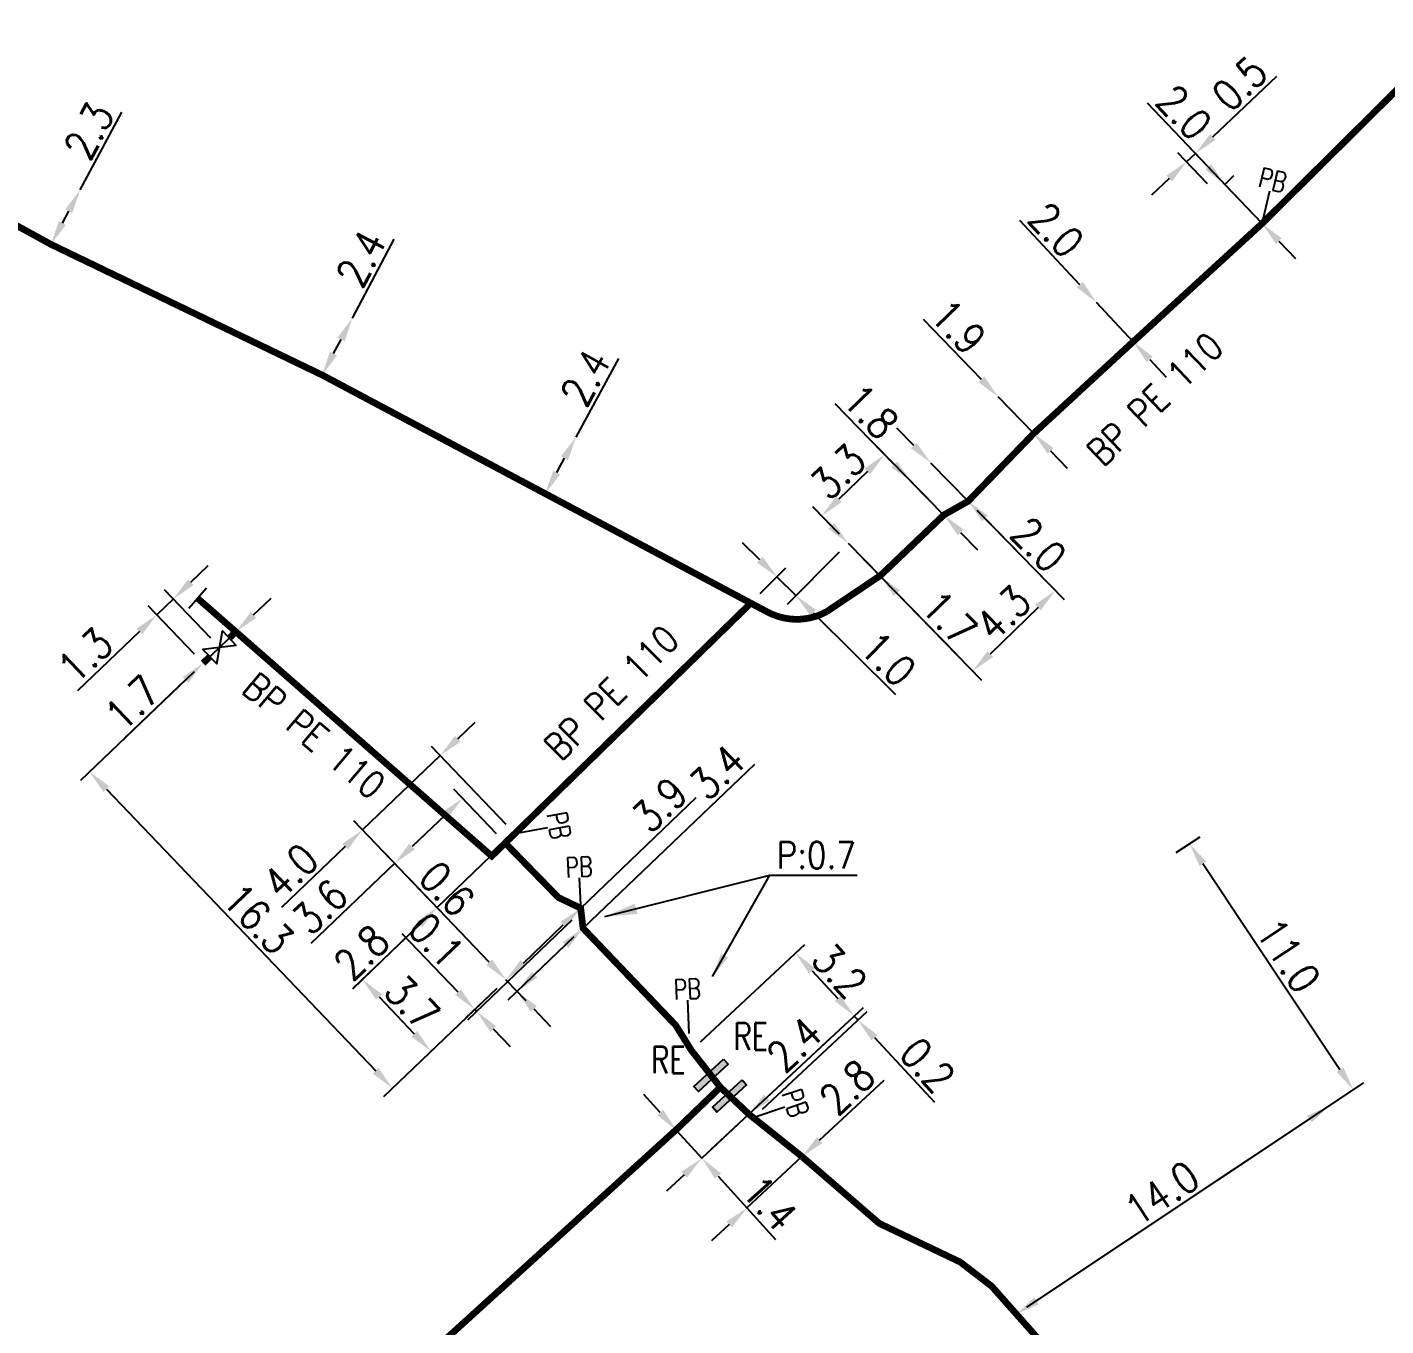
# Model space of a CAD drawing. Header units: millimetres. Extents: x 185000 to 186000, y 127990 to 129010.
# Drawn here: x 185601.1 to 185651.7, y 128542.7 to 128591 of the extents above; entities that cross this region are included whole.
import ezdxf
from ezdxf.enums import TextEntityAlignment as Align

# ---------------------------------------------------------------- set-up
doc = ezdxf.new("R2010")
doc.units = ezdxf.units.MM
doc.header["$PDMODE"] = 34
doc.linetypes.add('L_25_PE', pattern=[2000, 1000, 1000])
doc.layers.get('0').update_dxf_attribs({"linetype": 'CONTINUOUS'})
doc.layers.get('DEFPOINTS').update_dxf_attribs({"linetype": 'CONTINUOUS'})
for name, color, linetype in [('L_150', 1, 'CONTINUOUS'), ('L_300', 7, 'CONTINUOUS'), ('L_340', 7, 'CONTINUOUS'), ('L_900', 7, 'CONTINUOUS')]:
    doc.layers.add(name, color=color, linetype=linetype)
doc.styles.add('G_ROMANS', font='ROMANS.SHX', dxfattribs={"width": 0.75})
doc.styles.get("Standard").update_dxf_attribs({"font": 'romans.shx', "width": 0.85})
doc.dimstyles.get("Standard").update_dxf_attribs({"dimtxt": 1.5, "dimasz": 1.2, "dimexe": 0.625, "dimexo": 0.625, "dimgap": 0.25, "dimtad": 1, "dimdec": 1, "dimzin": 0, "dimdsep": 46, "dimtxsty": 'Standard', "dimcen": -0.5, "dimadec": 0, "dimazin": 0, "dimtfac": 1, "dimtdec": 1, "dimtmove": 0, "dimatfit": 3, "dimfxl": 0, "dimtolj": 1, "dimtzin": 0, "dimarcsym": 0})

# ---------------------------------------------------------------- blocks, each defined once
blk = doc.blocks.new('*D851')
at = {"layer": 'DEFPOINTS', "color": 0, "linetype": 'Continuous', "transparency": 16777216}
for p in [(185631.672, 128571.828), (185631.672, 128571.828), (185632.859, 128570.611)]:
    blk.add_point(p, dxfattribs=at)
at = {"layer": 'L_150', "color": 0, "linetype": 'Continuous', "lineweight": -2, "transparency": 16777216}
for p, q in [((185631.043, 128572.472), (185630.414, 128573.116)), ((185631.672, 128571.828), (185632.859, 128570.611)), ((185633.488, 128569.967), (185635.682, 128567.719))]:
    blk.add_line(p, q, dxfattribs=at)
at = {"layer": 'L_150', "color": 0, "linetype": 'Continuous', "transparency": 16777216}
for points in [[(185631.15, 128572.577), (185630.936, 128572.367), (185631.672, 128571.828)], [(185633.595, 128570.072), (185633.38, 128569.862), (185632.859, 128570.611)]]:
    blk.add_solid(points, dxfattribs=at)
at = {"layer": 'L_150', "color": 0, "linetype": 'Continuous', "transparency": 16777216, "insert": (185635.436, 128569.045), "char_height": 1.125, "attachment_point": 5, "rotation": 314.3056}
blk.add_mtext('\\A1;1.7', dxfattribs=at)
blk = doc.blocks.new('*D852')
at = {"layer": 'DEFPOINTS', "color": 0, "linetype": 'Continuous', "transparency": 16777216}
for p in [(185631.672, 128571.828), (185628.069, 128569.619), (185629.732, 128569.874)]:
    blk.add_point(p, dxfattribs=at)
at = {"layer": 'L_150', "color": 0, "linetype": 'Continuous', "lineweight": -2, "transparency": 16777216}
for p, q in [((185628.384, 128571.213), (185627.745, 128571.847)), ((185631.341, 128571.495), (185629.402, 128569.542)), ((185628.399, 128569.951), (185629.353, 128570.912)), ((185629.022, 128570.579), (185629.732, 128569.874)), ((185630.371, 128569.24), (185633.429, 128566.203))]:
    blk.add_line(p, q, dxfattribs=at)
at = {"layer": 'L_150', "color": 0, "linetype": 'Continuous', "transparency": 16777216}
for points in [[(185628.489, 128571.319), (185628.278, 128571.107), (185629.022, 128570.579)], [(185630.476, 128569.347), (185630.265, 128569.134), (185629.732, 128569.874)]]:
    blk.add_solid(points, dxfattribs=at)
at = {"layer": 'L_150', "color": 0, "linetype": 'Continuous', "transparency": 16777216, "insert": (185633.162, 128567.525), "char_height": 1.125, "attachment_point": 5, "rotation": 315.2038}
blk.add_mtext('\\A1;1.0', dxfattribs=at)
blk = doc.blocks.new('*D853')
at = {"layer": 'DEFPOINTS', "color": 0, "linetype": 'Continuous', "transparency": 16777216}
for p in [(185621.547, 128575.78), (185621.547, 128575.78), (185620.397, 128573.673)]:
    blk.add_point(p, dxfattribs=at)
at = {"layer": 'L_150', "color": 0, "linetype": 'Continuous', "lineweight": -2, "transparency": 16777216}
for p, q in [((185621.547, 128575.78), (185623.138, 128578.698)), ((185620.828, 128574.463), (185621.116, 128574.99))]:
    blk.add_line(p, q, dxfattribs=at)
at = {"layer": 'L_150', "color": 0, "linetype": 'Continuous', "transparency": 16777216}
for points in [[(185620.984, 128575.062), (185621.247, 128574.918), (185621.547, 128575.78)], [(185620.697, 128574.535), (185620.96, 128574.391), (185620.397, 128573.673)]]:
    blk.add_solid(points, dxfattribs=at)
at = {"layer": 'L_150', "color": 0, "linetype": 'Continuous', "transparency": 16777216, "insert": (185621.9, 128577.993), "char_height": 1.125, "attachment_point": 5, "rotation": 61.3888}
blk.add_mtext('\\A1;2.4', dxfattribs=at)
blk = doc.blocks.new('*D854')
at = {"layer": 'DEFPOINTS', "color": 0, "linetype": 'Continuous', "transparency": 16777216}
for p in [(185613.223, 128580.206), (185613.223, 128580.206), (185612.1, 128578.085)]:
    blk.add_point(p, dxfattribs=at)
at = {"layer": 'L_150', "color": 0, "linetype": 'Continuous', "lineweight": -2, "transparency": 16777216}
for p, q in [((185613.223, 128580.206), (185614.778, 128583.144)), ((185612.521, 128578.881), (185612.802, 128579.411))]:
    blk.add_line(p, q, dxfattribs=at)
at = {"layer": 'L_150', "color": 0, "linetype": 'Continuous', "transparency": 16777216}
for points in [[(185612.669, 128579.481), (185612.934, 128579.341), (185613.223, 128580.206)], [(185612.388, 128578.951), (185612.653, 128578.811), (185612.1, 128578.085)]]:
    blk.add_solid(points, dxfattribs=at)
at = {"layer": 'L_150', "color": 0, "linetype": 'Continuous', "transparency": 16777216, "insert": (185613.548, 128582.424), "char_height": 1.125, "attachment_point": 5, "rotation": 62.1}
blk.add_mtext('\\A1;2.4', dxfattribs=at)
blk = doc.blocks.new('*D855')
at = {"layer": 'DEFPOINTS', "color": 0, "linetype": 'Continuous', "transparency": 16777216}
for p in [(185603.095, 128584.974), (185603.095, 128584.974), (185602.005, 128582.948)]:
    blk.add_point(p, dxfattribs=at)
at = {"layer": 'L_150', "color": 0, "linetype": 'Continuous', "lineweight": -2, "transparency": 16777216}
for p, q in [((185603.095, 128584.974), (185604.647, 128587.861)), ((185602.432, 128583.74), (185602.668, 128584.181))]:
    blk.add_line(p, q, dxfattribs=at)
at = {"layer": 'L_150', "color": 0, "linetype": 'Continuous', "transparency": 16777216}
for points in [[(185602.536, 128584.252), (185602.8, 128584.11), (185603.095, 128584.974)], [(185602.299, 128583.812), (185602.564, 128583.669), (185602.005, 128582.948)]]:
    blk.add_solid(points, dxfattribs=at)
at = {"layer": 'L_150', "color": 0, "linetype": 'Continuous', "transparency": 16777216, "insert": (185603.423, 128587.169), "char_height": 1.125, "attachment_point": 5, "rotation": 61.7386}
blk.add_mtext('\\A1;2.3', dxfattribs=at)
blk = doc.blocks.new('*D885')
at = {"layer": 'DEFPOINTS', "color": 0, "linetype": 'Continuous', "transparency": 16777216}
for p in [(185644.374, 128560.647), (185643.49, 128560.058), (185637.933, 128543.143)]:
    blk.add_point(p, dxfattribs=at)
at = {"layer": 'L_150', "color": 0, "linetype": 'Continuous', "lineweight": -2, "transparency": 16777216}
for p, q in [((185643.88, 128560.318), (185644.764, 128560.907)), ((185649.972, 128552.24), (185644.873, 128559.898)), ((185638.323, 128543.403), (185650.861, 128551.751))]:
    blk.add_line(p, q, dxfattribs=at)
at = {"layer": 'L_150', "color": 0, "linetype": 'Continuous', "transparency": 16777216}
for points in [[(185644.998, 128559.981), (185644.748, 128559.815), (185644.374, 128560.647)], [(185650.097, 128552.323), (185649.847, 128552.157), (185650.471, 128551.491)]]:
    blk.add_solid(points, dxfattribs=at)
at = {"layer": 'L_150', "color": 0, "linetype": 'Continuous', "transparency": 16777216, "insert": (185648.047, 128556.485), "char_height": 1.125, "attachment_point": 5, "rotation": 303.6561}
blk.add_mtext('\\A1;11.0', dxfattribs=at)
blk = doc.blocks.new('*D886')
at = {"layer": 'DEFPOINTS', "color": 0, "linetype": 'Continuous', "transparency": 16777216}
for p in [(185637.254, 128577.276), (185637.254, 128577.276), (185638.575, 128575.911)]:
    blk.add_point(p, dxfattribs=at)
at = {"layer": 'L_150', "color": 0, "linetype": 'Continuous', "lineweight": -2, "transparency": 16777216}
for p, q in [((185636.628, 128577.923), (185634.475, 128580.148)), ((185638.575, 128575.911), (185637.254, 128577.276)), ((185639.201, 128575.264), (185639.827, 128574.618))]:
    blk.add_line(p, q, dxfattribs=at)
at = {"layer": 'L_150', "color": 0, "linetype": 'Continuous', "transparency": 16777216}
for points in [[(185636.736, 128578.028), (185636.52, 128577.819), (185637.254, 128577.276)], [(185639.309, 128575.369), (185639.093, 128575.16), (185638.575, 128575.911)]]:
    blk.add_solid(points, dxfattribs=at)
at = {"layer": 'L_150', "color": 0, "linetype": 'Continuous', "transparency": 16777216, "insert": (185635.777, 128579.881), "char_height": 1.125, "attachment_point": 5, "rotation": 314.0614}
blk.add_mtext('\\A1;1.9', dxfattribs=at)
blk = doc.blocks.new('*D887')
at = {"layer": 'DEFPOINTS', "color": 0, "linetype": 'Continuous', "transparency": 16777216}
for p in [(185630.683, 128572.84), (185635.271, 128572.832), (185631.672, 128571.828)]:
    blk.add_point(p, dxfattribs=at)
at = {"layer": 'L_150', "color": 0, "linetype": 'Continuous', "lineweight": -2, "transparency": 16777216}
for p, q in [((185634.944, 128573.168), (185632.702, 128575.465)), ((185632.385, 128574.501), (185631.327, 128573.469)), ((185631.344, 128572.163), (185630.356, 128573.176))]:
    blk.add_line(p, q, dxfattribs=at)
at = {"layer": 'L_150', "color": 0, "linetype": 'Continuous', "transparency": 16777216}
for points in [[(185632.28, 128574.608), (185632.49, 128574.394), (185633.029, 128575.13)], [(185631.223, 128573.576), (185631.432, 128573.361), (185630.683, 128572.84)]]:
    blk.add_solid(points, dxfattribs=at)
at = {"layer": 'L_150', "color": 0, "linetype": 'Continuous', "transparency": 16777216, "insert": (185631.301, 128574.491), "char_height": 1.125, "attachment_point": 5, "rotation": 44.3056}
blk.add_mtext('\\A1;3.3', dxfattribs=at)
blk = doc.blocks.new('*D888')
at = {"layer": 'DEFPOINTS', "color": 0, "linetype": 'Continuous', "transparency": 16777216}
for p in [(185636.137, 128573.391), (185631.672, 128571.828), (185636.312, 128567.074)]:
    blk.add_point(p, dxfattribs=at)
at = {"layer": 'L_150', "color": 0, "linetype": 'Continuous', "lineweight": -2, "transparency": 16777216}
for p, q in [((185636.464, 128573.056), (185639.707, 128569.733)), ((185631.999, 128571.492), (185636.639, 128566.738)), ((185638.736, 128569.44), (185636.956, 128567.702))]:
    blk.add_line(p, q, dxfattribs=at)
at = {"layer": 'L_150', "color": 0, "linetype": 'Continuous', "transparency": 16777216}
for points in [[(185638.631, 128569.547), (185638.841, 128569.332), (185639.38, 128570.068)], [(185636.851, 128567.81), (185637.061, 128567.595), (185636.312, 128567.074)]]:
    blk.add_solid(points, dxfattribs=at)
at = {"layer": 'L_150', "color": 0, "linetype": 'Continuous', "transparency": 16777216, "insert": (185637.445, 128569.227), "char_height": 1.125, "attachment_point": 5, "rotation": 44.3056}
blk.add_mtext('\\A1;4.3', dxfattribs=at)
blk = doc.blocks.new('*D889')
at = {"layer": 'DEFPOINTS', "color": 0, "linetype": 'Continuous', "transparency": 16777216}
for p in [(185621.807, 128557.503), (185618.936, 128555.587), (185618.936, 128555.587)]:
    blk.add_point(p, dxfattribs=at)
at = {"layer": 'L_150', "color": 0, "linetype": 'Continuous', "lineweight": -2, "transparency": 16777216}
for p, q in [((185618.314, 128556.237), (185615.373, 128559.311)), ((185621.469, 128557.179), (185619.012, 128554.829)), ((185619.35, 128555.153), (185618.936, 128555.587)), ((185619.973, 128554.503), (185620.595, 128553.852))]:
    blk.add_line(p, q, dxfattribs=at)
at = {"layer": 'L_150', "color": 0, "linetype": 'Continuous', "transparency": 16777216}
for points in [[(185618.422, 128556.341), (185618.205, 128556.133), (185618.936, 128555.587)], [(185620.081, 128554.606), (185619.864, 128554.399), (185619.35, 128555.153)]]:
    blk.add_solid(points, dxfattribs=at)
at = {"layer": 'L_150', "color": 0, "linetype": 'Continuous', "transparency": 16777216, "insert": (185616.737, 128558.97), "char_height": 1.125, "attachment_point": 5, "rotation": 313.7285}
blk.add_mtext('\\A1;0.6', dxfattribs=at)
blk = doc.blocks.new('*D890')
at = {"layer": 'DEFPOINTS', "color": 0, "linetype": 'Continuous', "transparency": 16777216}
for p in [(185621.807, 128557.503), (185618.936, 128555.587), (185619.35, 128555.153)]:
    blk.add_point(p, dxfattribs=at)
at = {"layer": 'L_150', "color": 0, "linetype": 'Continuous', "lineweight": -2, "transparency": 16777216}
for p, q in [((185621.807, 128557.503), (185628.195, 128563.613)), ((185620.001, 128555.775), (185621.157, 128556.881)), ((185619.26, 128555.248), (185619.674, 128554.814))]:
    blk.add_line(p, q, dxfattribs=at)
at = {"layer": 'L_150', "color": 0, "linetype": 'Continuous', "transparency": 16777216}
for points in [[(185621.053, 128556.99), (185621.261, 128556.773), (185621.807, 128557.503)], [(185619.897, 128555.884), (185620.104, 128555.667), (185619.35, 128555.153)]]:
    blk.add_solid(points, dxfattribs=at)
at = {"layer": 'L_150', "color": 0, "linetype": 'Continuous', "transparency": 16777216, "insert": (185626.8, 128563.317), "char_height": 1.125, "attachment_point": 5, "rotation": 43.7285}
blk.add_mtext('\\A1;3.4', dxfattribs=at)
blk = doc.blocks.new('*D891')
at = {"layer": 'DEFPOINTS', "color": 0, "linetype": 'Continuous', "transparency": 16777216}
for p in [(185607.668, 128567.365), (185618.936, 128555.587), (185614.713, 128551.548)]:
    blk.add_point(p, dxfattribs=at)
at = {"layer": 'L_300', "color": 0, "linetype": 'Continuous', "lineweight": -2, "transparency": 16777216}
for p, q in [((185607.33, 128567.041), (185603.107, 128563.002)), ((185604.068, 128562.676), (185614.091, 128552.198)), ((185618.597, 128555.263), (185614.375, 128551.224))]:
    blk.add_line(p, q, dxfattribs=at)
at = {"layer": 'L_300', "color": 0, "linetype": 'Continuous', "transparency": 16777216}
for points in [[(185604.177, 128562.78), (185603.96, 128562.572), (185603.446, 128563.326)], [(185614.2, 128552.302), (185613.983, 128552.094), (185614.713, 128551.548)]]:
    blk.add_solid(points, dxfattribs=at)
at = {"layer": 'L_300', "color": 0, "linetype": 'Continuous', "transparency": 16777216, "insert": (185609.717, 128557.856), "char_height": 1.125, "attachment_point": 5, "rotation": 313.7285}
blk.add_mtext('\\A1;16.3', dxfattribs=at)
blk = doc.blocks.new('*D892')
at = {"layer": 'DEFPOINTS', "color": 0, "linetype": 'Continuous', "transparency": 16777216}
for p in [(185608.897, 128568.541), (185607.668, 128567.365), (185607.668, 128567.365)]:
    blk.add_point(p, dxfattribs=at)
at = {"layer": 'L_150', "color": 0, "linetype": 'Continuous', "lineweight": -2, "transparency": 16777216}
for p, q in [((185609.547, 128569.163), (185610.198, 128569.785)), ((185608.897, 128568.541), (185607.668, 128567.365)), ((185607.018, 128566.743), (185604.748, 128564.571))]:
    blk.add_line(p, q, dxfattribs=at)
at = {"layer": 'L_150', "color": 0, "linetype": 'Continuous', "transparency": 16777216}
for points in [[(185609.444, 128569.271), (185609.651, 128569.054), (185608.897, 128568.541)], [(185606.914, 128566.852), (185607.122, 128566.635), (185607.668, 128567.365)]]:
    blk.add_solid(points, dxfattribs=at)
at = {"layer": 'L_150', "color": 0, "linetype": 'Continuous', "transparency": 16777216, "insert": (185605.039, 128565.888), "char_height": 1.125, "attachment_point": 5, "rotation": 43.7285}
blk.add_mtext('\\A1;1.7', dxfattribs=at)
blk = doc.blocks.new('L_340_13')
at = {"color": 0, "linetype": 'Continuous', "flags": 128}
blk.add_lwpolyline([(0, 0), (0, 1.25)], dxfattribs=at)
at = {"color": 0, "linetype": 'Continuous', "style": 'G_ROMANS', "width": 0.75}
blk.add_text('PB', height=0.75, dxfattribs=at).set_placement((0, 1.663), align=Align.MIDDLE)
at = {"color": 0, "linetype": 'Continuous', "width": 0.75, "flags": 3}
for tag, p in [('DEF_LEG', (0, -10)), ('DEF_COUP', (0, -12.5)), ('DEF_TYPE', (0, -15))]:
    blk.add_attdef(tag, text='', height=1.2, dxfattribs=at).set_placement(p, align=Align.MIDDLE)
blk = doc.blocks.new('*D25')
at = {"layer": 'DEFPOINTS', "color": 0, "linetype": 'Continuous', "transparency": 16777216}
for p in [(185634.74, 128574.822), (185634.74, 128574.822), (185636.137, 128573.391)]:
    blk.add_point(p, dxfattribs=at)
at = {"layer": 'L_150', "color": 0, "linetype": 'Continuous', "lineweight": -2, "transparency": 16777216}
for p, q in [((185634.111, 128575.466), (185633.482, 128576.11)), ((185635.075, 128575.15), (185635.075, 128575.15)), ((185634.74, 128574.822), (185636.137, 128573.391)), ((185636.472, 128573.718), (185636.472, 128573.719)), ((185636.765, 128572.747), (185639.055, 128570.401))]:
    blk.add_line(p, q, dxfattribs=at)
at = {"layer": 'L_150', "color": 0, "linetype": 'Continuous', "transparency": 16777216}
for points in [[(185634.218, 128575.571), (185634.004, 128575.362), (185634.74, 128574.822)], [(185636.873, 128572.852), (185636.658, 128572.642), (185636.137, 128573.391)]]:
    blk.add_solid(points, dxfattribs=at)
at = {"layer": 'L_150', "color": 0, "linetype": 'Continuous', "transparency": 16777216, "insert": (185638.761, 128571.776), "char_height": 1.125, "attachment_point": 5, "rotation": 314.3056}
blk.add_mtext('\\A1;2.0', dxfattribs=at)
blk = doc.blocks.new('*D26')
at = {"layer": 'DEFPOINTS', "color": 0, "linetype": 'Continuous', "transparency": 16777216}
for p in [(185640.911, 128580.786), (185640.911, 128580.786), (185642.278, 128579.326)]:
    blk.add_point(p, dxfattribs=at)
at = {"layer": 'L_150', "color": 0, "linetype": 'Continuous', "lineweight": -2, "transparency": 16777216}
for p, q in [((185640.296, 128581.443), (185638.055, 128583.836)), ((185642.278, 128579.326), (185640.911, 128580.786)), ((185642.893, 128578.669), (185643.508, 128578.012))]:
    blk.add_line(p, q, dxfattribs=at)
at = {"layer": 'L_150', "color": 0, "linetype": 'Continuous', "transparency": 16777216}
for points in [[(185640.406, 128581.545), (185640.187, 128581.34), (185640.911, 128580.786)], [(185643.002, 128578.771), (185642.783, 128578.566), (185642.278, 128579.326)]]:
    blk.add_solid(points, dxfattribs=at)
at = {"layer": 'L_150', "color": 0, "linetype": 'Continuous', "transparency": 16777216, "insert": (185639.416, 128583.481), "char_height": 1.125, "attachment_point": 5, "rotation": 313.1105}
blk.add_mtext('\\A1;2.0', dxfattribs=at)
blk = doc.blocks.new('*D27')
at = {"layer": 'DEFPOINTS', "color": 0, "linetype": 'Continuous', "transparency": 16777216}
for p in [(185645.69, 128585.176), (185645.371, 128584.859), (185647.074, 128583.722)]:
    blk.add_point(p, dxfattribs=at)
at = {"layer": 'L_340', "color": 0, "linetype": 'Continuous', "lineweight": -2, "transparency": 16777216}
for p, q in [((185645.07, 128585.827), (185642.809, 128588.202)), ((185647.074, 128583.722), (185645.69, 128585.176)), ((185645.704, 128585.189), (185646.023, 128585.506)), ((185647.695, 128583.071), (185648.315, 128582.419))]:
    blk.add_line(p, q, dxfattribs=at)
at = {"layer": 'L_340', "color": 0, "linetype": 'Continuous', "transparency": 16777216}
for points in [[(185645.178, 128585.931), (185644.961, 128585.724), (185645.69, 128585.176)], [(185647.803, 128583.174), (185647.586, 128582.967), (185647.074, 128583.722)]]:
    blk.add_solid(points, dxfattribs=at)
at = {"layer": 'L_340', "color": 0, "linetype": 'Continuous', "transparency": 16777216, "insert": (185644.172, 128587.858), "char_height": 1.125, "attachment_point": 5, "rotation": 313.5934}
blk.add_mtext('\\A1;2.0', dxfattribs=at)
blk = doc.blocks.new('*D28')
at = {"layer": 'DEFPOINTS', "color": 0, "linetype": 'Continuous', "transparency": 16777216}
for p in [(185644.267, 128586.018), (185645.371, 128584.859), (185647.074, 128583.722)]:
    blk.add_point(p, dxfattribs=at)
at = {"layer": 'L_340', "color": 0, "linetype": 'Continuous', "lineweight": -2, "transparency": 16777216}
for p, q in [((185645.245, 128586.949), (185647.619, 128589.21)), ((185646.751, 128584.062), (185644.27, 128586.668)), ((185645.048, 128585.198), (185643.944, 128586.358)), ((185644.267, 128586.018), (185644.593, 128586.329)), ((185643.615, 128585.398), (185642.963, 128584.777))]:
    blk.add_line(p, q, dxfattribs=at)
at = {"layer": 'L_340', "color": 0, "linetype": 'Continuous', "transparency": 16777216}
for points in [[(185645.141, 128587.058), (185645.348, 128586.84), (185644.593, 128586.329)], [(185643.512, 128585.506), (185643.718, 128585.289), (185644.267, 128586.018)]]:
    blk.add_solid(points, dxfattribs=at)
at = {"layer": 'L_340', "color": 0, "linetype": 'Continuous', "transparency": 16777216, "insert": (185646.241, 128588.933), "char_height": 1.125, "attachment_point": 5, "rotation": 43.5934}
blk.add_mtext('\\A1;0.5', dxfattribs=at)
blk = doc.blocks.new('L_340_07')
at = {"color": 0, "linetype": 'Continuous', "const_width": 0.25, "flags": 128}
blk.add_lwpolyline([(0, 0), (0.35, 0)], dxfattribs=at)
at = {"color": 0, "linetype": 'Continuous', "flags": 128}
blk.add_lwpolyline([(0.35, -0.5), (0.35, 0.5)], dxfattribs=at)
at = {"color": 0, "linetype": 'Continuous', "width": 0.75, "flags": 3}
for tag, p in [('DEF_LEG', (0.723, -3.465)), ('DEF_COUP', (0.723, -5.965)), ('DEF_TYPE', (0.723, -8.465))]:
    blk.add_attdef(tag, text='', height=1.2, dxfattribs=at).set_placement(p, align=Align.MIDDLE)
blk = doc.blocks.new('*D76')
at = {"layer": 'DEFPOINTS', "color": 0, "linetype": 'Continuous', "transparency": 16777216}
for p in [(185618.909, 128560.675), (185614.793, 128559.917), (185616.371, 128558.267)]:
    blk.add_point(p, dxfattribs=at)
at = {"layer": 'L_150', "color": 0, "linetype": 'Continuous', "lineweight": -2, "transparency": 16777216}
for p, q in [((185618.585, 128561.013), (185616.996, 128562.674)), ((185616.67, 128561.713), (185615.443, 128560.539)), ((185614.793, 128559.917), (185611.678, 128556.937)), ((185616.047, 128558.606), (185614.469, 128560.256))]:
    blk.add_line(p, q, dxfattribs=at)
at = {"layer": 'L_150', "color": 0, "linetype": 'Continuous', "transparency": 16777216}
for points in [[(185616.567, 128561.822), (185616.774, 128561.605), (185617.321, 128562.335)], [(185615.339, 128560.648), (185615.547, 128560.431), (185614.793, 128559.917)]]:
    blk.add_solid(points, dxfattribs=at)
at = {"layer": 'L_150', "color": 0, "linetype": 'Continuous', "transparency": 16777216, "insert": (185612.019, 128558.301), "char_height": 1.125, "attachment_point": 5, "rotation": 43.7319}
blk.add_mtext('\\A1;3.6', dxfattribs=at)
blk = doc.blocks.new('*D77')
at = {"layer": 'DEFPOINTS', "color": 0, "linetype": 'Continuous', "transparency": 16777216}
for p in [(185634.017, 128574.117), (185634.017, 128574.117), (185635.228, 128572.877)]:
    blk.add_point(p, dxfattribs=at)
at = {"layer": 'L_150', "color": 0, "linetype": 'Continuous', "lineweight": -2, "transparency": 16777216}
for p, q in [((185633.389, 128574.761), (185631.194, 128577.01)), ((185635.228, 128572.877), (185634.017, 128574.117)), ((185635.857, 128572.232), (185636.485, 128571.588))]:
    blk.add_line(p, q, dxfattribs=at)
at = {"layer": 'L_150', "color": 0, "linetype": 'Continuous', "transparency": 16777216}
for points in [[(185633.496, 128574.866), (185633.281, 128574.657), (185634.017, 128574.117)], [(185635.964, 128572.337), (185635.749, 128572.128), (185635.228, 128572.877)]]:
    blk.add_solid(points, dxfattribs=at)
at = {"layer": 'L_150', "color": 0, "linetype": 'Continuous', "transparency": 16777216, "insert": (185632.514, 128576.731), "char_height": 1.125, "attachment_point": 5, "rotation": 314.3056}
blk.add_mtext('\\A1;1.8', dxfattribs=at)
blk = doc.blocks.new('*D78')
at = {"layer": 'DEFPOINTS', "color": 0, "linetype": 'Continuous', "transparency": 16777216}
for p in [(185621.718, 128558.248), (185618.936, 128555.587), (185618.936, 128555.587)]:
    blk.add_point(p, dxfattribs=at)
at = {"layer": 'L_150', "color": 0, "linetype": 'Continuous', "lineweight": -2, "transparency": 16777216}
for p, q in [((185621.718, 128558.248), (185626.021, 128562.365)), ((185619.586, 128556.209), (185621.067, 128557.626))]:
    blk.add_line(p, q, dxfattribs=at)
at = {"layer": 'L_150', "color": 0, "linetype": 'Continuous', "transparency": 16777216}
for points in [[(185620.964, 128557.734), (185621.171, 128557.518), (185621.718, 128558.248)], [(185619.482, 128556.317), (185619.69, 128556.1), (185618.936, 128555.587)]]:
    blk.add_solid(points, dxfattribs=at)
at = {"layer": 'L_150', "color": 0, "linetype": 'Continuous', "transparency": 16777216, "insert": (185624.659, 128562.1), "char_height": 1.125, "attachment_point": 5, "rotation": 43.7319}
blk.add_mtext('\\A1;3.9', dxfattribs=at)
blk = doc.blocks.new('*D79')
at = {"layer": 'DEFPOINTS', "color": 0, "linetype": 'Continuous', "transparency": 16777216}
for p in [(185605.947, 128569.165), (185608.283, 128567.953), (185607.668, 128567.365)]:
    blk.add_point(p, dxfattribs=at)
at = {"layer": 'L_300', "color": 0, "linetype": 'Continuous', "lineweight": -2, "transparency": 16777216}
for p, q in [((185607.211, 128570.375), (185607.862, 128570.997)), ((185607.959, 128568.292), (185606.237, 128570.092)), ((185607.344, 128567.704), (185605.623, 128569.504)), ((185606.561, 128569.753), (185605.947, 128569.165)), ((185605.296, 128568.543), (185602.993, 128566.34))]:
    blk.add_line(p, q, dxfattribs=at)
at = {"layer": 'L_300', "color": 0, "linetype": 'Continuous', "transparency": 16777216}
for points in [[(185607.108, 128570.483), (185607.315, 128570.267), (185606.561, 128569.753)], [(185605.193, 128568.652), (185605.4, 128568.435), (185605.947, 128569.165)]]:
    blk.add_solid(points, dxfattribs=at)
at = {"layer": 'L_300', "color": 0, "linetype": 'Continuous', "transparency": 16777216, "insert": (185603.285, 128567.657), "char_height": 1.125, "attachment_point": 5, "rotation": 43.7285}
blk.add_mtext('\\A1;1.3', dxfattribs=at)
blk = doc.blocks.new('L_300_09')
at = {"color": 0, "linetype": 'Continuous', "flags": 128}
blk.add_lwpolyline([(0.5, -0.375), (-0.5, 0.375), (-0.5, -0.375), (0.5, 0.375), (0.5, -0.375)], dxfattribs=at)
at = {"color": 0, "linetype": 'Continuous', "width": 0.75}
blk.add_attdef('NUM', text='', height=1, dxfattribs=at).set_placement((0, 1.691), align=Align.MIDDLE_CENTER)
at = {"color": 0, "linetype": 'Continuous', "width": 0.75, "flags": 3}
for tag, p in [('DEF_LEG', (0, -5)), ('DEF_COUP', (0, -7.5)), ('DEF_TYPE', (0, -10))]:
    blk.add_attdef(tag, text='', height=1.2, dxfattribs=at).set_placement(p, align=Align.MIDDLE)
blk = doc.blocks.new('*D220')
at = {"layer": 'DEFPOINTS', "color": 0, "linetype": 'Continuous', "transparency": 16777216}
for p in [(185649.586, 128550.902), (185649.586, 128550.902), (185637.933, 128543.143)]:
    blk.add_point(p, dxfattribs=at)
at = {"layer": 'L_150', "color": 0, "linetype": 'Continuous', "lineweight": -2, "transparency": 16777216}
blk.add_line((185638.682, 128543.642), (185648.837, 128550.403), dxfattribs=at)
at = {"layer": 'L_150', "color": 0, "linetype": 'Continuous', "transparency": 16777216}
for points in [[(185648.754, 128550.528), (185648.92, 128550.278), (185649.586, 128550.902)], [(185638.599, 128543.767), (185638.765, 128543.517), (185637.933, 128543.143)]]:
    blk.add_solid(points, dxfattribs=at)
at = {"layer": 'L_150', "color": 0, "linetype": 'Continuous', "transparency": 16777216, "insert": (185643.344, 128547.647), "char_height": 1.125, "attachment_point": 5, "rotation": 33.6561}
blk.add_mtext('\\A1;14.0', dxfattribs=at)
blk = doc.blocks.new('*D221')
at = {"layer": 'DEFPOINTS', "color": 0, "linetype": 'Continuous', "transparency": 16777216}
for p in [(185616.378, 128558.26), (185618.936, 128555.586), (185616.15, 128552.922)]:
    blk.add_point(p, dxfattribs=at)
at = {"layer": 'L_150', "color": 0, "linetype": 'Continuous', "lineweight": -2, "transparency": 16777216}
for p, q in [((185616.039, 128557.936), (185613.254, 128555.272)), ((185618.597, 128555.262), (185615.811, 128552.598)), ((185614.215, 128554.946), (185615.528, 128553.573))]:
    blk.add_line(p, q, dxfattribs=at)
at = {"layer": 'L_150', "color": 0, "linetype": 'Continuous', "transparency": 16777216}
for points in [[(185614.323, 128555.049), (185614.106, 128554.842), (185613.593, 128555.596)], [(185615.636, 128553.676), (185615.42, 128553.469), (185616.15, 128552.922)]]:
    blk.add_solid(points, dxfattribs=at)
at = {"layer": 'L_150', "color": 0, "linetype": 'Continuous', "transparency": 16777216, "insert": (185615.452, 128554.737), "char_height": 1.125, "attachment_point": 5, "rotation": 313.7253}
blk.add_mtext('\\A1;3.7', dxfattribs=at)
blk = doc.blocks.new('*D325')
at = {"layer": 'DEFPOINTS', "color": 0, "linetype": 'Continuous', "transparency": 16777216}
for p in [(185621.733, 128558.124), (185618.936, 128555.587), (185617.776, 128554.477)]:
    blk.add_point(p, dxfattribs=at)
at = {"layer": 'L_340', "color": 0, "linetype": 'Continuous', "lineweight": -2, "transparency": 16777216}
for p, q in [((185621.394, 128557.8), (185617.507, 128554.081)), ((185617.154, 128555.128), (185615.077, 128557.3)), ((185618.597, 128555.263), (185617.437, 128554.153)), ((185617.845, 128554.405), (185617.776, 128554.477)), ((185618.467, 128553.755), (185619.089, 128553.104))]:
    blk.add_line(p, q, dxfattribs=at)
at = {"layer": 'L_340', "color": 0, "linetype": 'Continuous', "transparency": 16777216}
for points in [[(185617.262, 128555.231), (185617.046, 128555.024), (185617.776, 128554.477)], [(185618.576, 128553.858), (185618.359, 128553.651), (185617.845, 128554.405)]]:
    blk.add_solid(points, dxfattribs=at)
at = {"layer": 'L_340', "color": 0, "linetype": 'Continuous', "transparency": 16777216, "insert": (185616.346, 128557.057), "char_height": 1.125, "attachment_point": 5, "rotation": 313.7285}
blk.add_mtext('\\A1;0.1', dxfattribs=at)
blk = doc.blocks.new('*D326')
at = {"layer": 'DEFPOINTS', "color": 0, "linetype": 'Continuous', "transparency": 16777216}
for p in [(185613.602, 128561.162), (185619.269, 128561.025), (185616.371, 128558.267)]:
    blk.add_point(p, dxfattribs=at)
at = {"layer": 'L_340', "color": 0, "linetype": 'Continuous', "lineweight": -2, "transparency": 16777216}
for p, q in [((185617.143, 128564.549), (185617.793, 128565.171)), ((185616.493, 128563.927), (185613.602, 128561.162)), ((185618.945, 128561.364), (185616.169, 128564.266)), ((185616.047, 128558.606), (185613.278, 128561.501)), ((185612.952, 128560.54), (185610.583, 128558.273))]:
    blk.add_line(p, q, dxfattribs=at)
at = {"layer": 'L_340', "color": 0, "linetype": 'Continuous', "transparency": 16777216}
for points in [[(185617.039, 128564.658), (185617.247, 128564.441), (185616.493, 128563.927)], [(185612.848, 128560.648), (185613.055, 128560.431), (185613.602, 128561.162)]]:
    blk.add_solid(points, dxfattribs=at)
at = {"layer": 'L_340', "color": 0, "linetype": 'Continuous', "transparency": 16777216, "insert": (185610.924, 128559.637), "char_height": 1.125, "attachment_point": 5, "rotation": 43.7304}
blk.add_mtext('\\A1;4.0', dxfattribs=at)
blk = doc.blocks.new('*D327')
at = {"layer": 'DEFPOINTS', "color": 0, "linetype": 'Continuous', "transparency": 16777216}
for p in [(185618.39, 128560.207), (185616.371, 128558.267), (185616.371, 128558.267)]:
    blk.add_point(p, dxfattribs=at)
at = {"layer": 'L_150', "color": 0, "linetype": 'Continuous', "lineweight": -2, "transparency": 16777216}
for p, q in [((185619.039, 128560.831), (185619.688, 128561.455)), ((185618.39, 128560.207), (185616.371, 128558.267)), ((185615.722, 128557.644), (185613.221, 128555.241))]:
    blk.add_line(p, q, dxfattribs=at)
at = {"layer": 'L_150', "color": 0, "linetype": 'Continuous', "transparency": 16777216}
for points in [[(185618.935, 128560.939), (185619.143, 128560.723), (185618.39, 128560.207)], [(185615.618, 128557.752), (185615.826, 128557.536), (185616.371, 128558.267)]]:
    blk.add_solid(points, dxfattribs=at)
at = {"layer": 'L_150', "color": 0, "linetype": 'Continuous', "transparency": 16777216, "insert": (185613.559, 128556.605), "char_height": 1.125, "attachment_point": 5, "rotation": 43.8576}
blk.add_mtext('\\A1;2.8', dxfattribs=at)
blk = doc.blocks.new('*D328')
at = {"layer": 'DEFPOINTS', "color": 0, "linetype": 'Continuous', "transparency": 16777216}
for p in [(185629.953, 128549.005), (185627.905, 128547.096), (185627.905, 128547.096)]:
    blk.add_point(p, dxfattribs=at)
at = {"layer": 'L_150', "color": 0, "linetype": 'Continuous', "lineweight": -2, "transparency": 16777216}
for p, q in [((185630.611, 128549.619), (185633.009, 128551.855)), ((185627.905, 128547.096), (185629.953, 128549.005)), ((185627.246, 128546.482), (185626.588, 128545.868))]:
    blk.add_line(p, q, dxfattribs=at)
at = {"layer": 'L_150', "color": 0, "linetype": 'Continuous', "transparency": 16777216}
for points in [[(185630.509, 128549.728), (185630.713, 128549.509), (185629.953, 128549.005)], [(185627.144, 128546.592), (185627.349, 128546.372), (185627.905, 128547.096)]]:
    blk.add_solid(points, dxfattribs=at)
at = {"layer": 'L_150', "color": 0, "linetype": 'Continuous', "transparency": 16777216, "insert": (185631.628, 128551.592), "char_height": 1.125, "attachment_point": 5, "rotation": 42.9945}
blk.add_mtext('\\A1;2.8', dxfattribs=at)
blk = doc.blocks.new('*D2503')
at = {"layer": 'DEFPOINTS', "color": 0, "linetype": 'Continuous', "transparency": 16777216}
for p in [(185625.282, 128549.982), (185626.224, 128548.946), (185626.224, 128548.946)]:
    blk.add_point(p, dxfattribs=at)
at = {"layer": 'L_150', "color": 0, "linetype": 'Continuous', "lineweight": -2, "transparency": 16777216}
for p, q in [((185624.677, 128550.648), (185624.072, 128551.315)), ((185625.282, 128549.982), (185626.224, 128548.946)), ((185626.829, 128548.28), (185628.972, 128545.921))]:
    blk.add_line(p, q, dxfattribs=at)
at = {"layer": 'L_150', "color": 0, "linetype": 'Continuous', "transparency": 16777216}
for points in [[(185624.788, 128550.749), (185624.566, 128550.548), (185625.282, 128549.982)], [(185626.94, 128548.381), (185626.718, 128548.179), (185626.224, 128548.946)]]:
    blk.add_solid(points, dxfattribs=at)
at = {"layer": 'L_150', "color": 0, "linetype": 'Continuous', "transparency": 16777216, "insert": (185628.758, 128547.271), "char_height": 1.125, "attachment_point": 5, "rotation": 312.2537}
blk.add_mtext('\\A1;1.4', dxfattribs=at)
blk = doc.blocks.new('*D2504')
at = {"layer": 'DEFPOINTS', "color": 0, "linetype": 'Continuous', "transparency": 16777216}
for p in [(185627.979, 128550.583), (185626.224, 128548.946), (185626.224, 128548.946)]:
    blk.add_point(p, dxfattribs=at)
at = {"layer": 'L_150', "color": 0, "linetype": 'Continuous', "lineweight": -2, "transparency": 16777216}
for p, q in [((185628.637, 128551.196), (185631.069, 128553.463)), ((185626.224, 128548.946), (185627.979, 128550.583)), ((185625.565, 128548.332), (185624.907, 128547.719))]:
    blk.add_line(p, q, dxfattribs=at)
at = {"layer": 'L_150', "color": 0, "linetype": 'Continuous', "transparency": 16777216}
for points in [[(185628.535, 128551.306), (185628.74, 128551.087), (185627.979, 128550.583)], [(185625.463, 128548.442), (185625.668, 128548.223), (185626.224, 128548.946)]]:
    blk.add_solid(points, dxfattribs=at)
at = {"layer": 'L_150', "color": 0, "linetype": 'Continuous', "transparency": 16777216, "insert": (185629.671, 128553.185), "char_height": 1.125, "attachment_point": 5, "rotation": 42.9945}
blk.add_mtext('\\A1;2.4', dxfattribs=at)
blk = doc.blocks.new('*D2505')
at = {"layer": 'DEFPOINTS', "color": 0, "linetype": 'Continuous', "transparency": 16777216}
for p in [(185631.897, 128554.236), (185628.137, 128550.456), (185626.224, 128548.946)]:
    blk.add_point(p, dxfattribs=at)
at = {"layer": 'L_340', "color": 0, "linetype": 'Continuous', "lineweight": -2, "transparency": 16777216}
for p, q in [((185631.284, 128554.894), (185630.67, 128555.552)), ((185626.567, 128549.266), (185632.24, 128554.555)), ((185628.48, 128550.776), (185632.377, 128554.409)), ((185631.897, 128554.236), (185632.034, 128554.09)), ((185632.647, 128553.431), (185634.883, 128551.033))]:
    blk.add_line(p, q, dxfattribs=at)
at = {"layer": 'L_340', "color": 0, "linetype": 'Continuous', "transparency": 16777216}
for points in [[(185631.393, 128554.996), (185631.174, 128554.792), (185631.897, 128554.236)], [(185632.757, 128553.534), (185632.538, 128553.329), (185632.034, 128554.09)]]:
    blk.add_solid(points, dxfattribs=at)
at = {"layer": 'L_340', "color": 0, "linetype": 'Continuous', "transparency": 16777216, "insert": (185634.621, 128552.415), "char_height": 1.125, "attachment_point": 5, "rotation": 312.9945}
blk.add_mtext('\\A1;0.2', dxfattribs=at)
blk = doc.blocks.new('*D2506')
at = {"layer": 'DEFPOINTS', "color": 0, "linetype": 'Continuous', "transparency": 16777216}
for p in [(185631.897, 128554.236), (185625.836, 128552.959), (185626.224, 128548.946)]:
    blk.add_point(p, dxfattribs=at)
at = {"layer": 'L_340', "color": 0, "linetype": 'Continuous', "lineweight": -2, "transparency": 16777216}
for p, q in [((185626.178, 128553.279), (185630.058, 128556.896)), ((185630.329, 128555.918), (185631.284, 128554.894)), ((185626.567, 128549.266), (185632.24, 128554.555))]:
    blk.add_line(p, q, dxfattribs=at)
at = {"layer": 'L_340', "color": 0, "linetype": 'Continuous', "transparency": 16777216}
for points in [[(185630.439, 128556.02), (185630.219, 128555.816), (185629.715, 128556.576)], [(185631.393, 128554.996), (185631.174, 128554.792), (185631.897, 128554.236)]]:
    blk.add_solid(points, dxfattribs=at)
at = {"layer": 'L_340', "color": 0, "linetype": 'Continuous', "transparency": 16777216, "insert": (185631.355, 128555.917), "char_height": 1.125, "attachment_point": 5, "rotation": 312.9945}
blk.add_mtext('\\A1;3.2', dxfattribs=at)
blk = doc.blocks.new('L_340_20')
at = {"linetype": 'Continuous'}
blk.add_hatch(color=0, dxfattribs=at).paths.add_polyline_path([(0.125, 0.75), (-0.125, 0.75), (-0.125, -0.75), (0.125, -0.75)])
at = {"color": 0, "linetype": 'Continuous'}
blk.add_lwpolyline([(-0.125, 0.75), (0.125, 0.75), (0.125, -0.75), (-0.125, -0.75)], close=True, dxfattribs=at)
at = {"color": 0, "linetype": 'Continuous', "width": 0.75}
for tag, height, flags, p in [('RE', 1, 8, (0, 2.189)), ('DEF_LEG', 1.2, 3, (0, -5)), ('DEF_COUP', 1.2, 3, (0, -7.5)), ('DEF_TYPE', 1.2, 3, (0, -10))]:
    blk.add_attdef(tag, text='', height=height, dxfattribs=dict(at, flags=flags)).set_placement(p, align=Align.MIDDLE)

msp = doc.modelspace()

# ---------------------------------------------------------------- linework, layer by layer
at = {"layer": 'L_150', "linetype": 'L_25_PE', "const_width": 0.25, "flags": 128}
msp.add_lwpolyline([(185564.87, 128606.569), (185565.516, 128604.618), (185565.884, 128603.505), (185567.146, 128602.831), (185570.321, 128601.134), (185571.084, 128599.592), (185574.077, 128597.992), (185585.416, 128591.855), (185591.288, 128588.837), (185602.005, 128582.948), (185612.1, 128578.085), (185620.397, 128573.673), (185628.665, 128569.27, 0.252128), (185630.87, 128569.28), (185632.88, 128570.632), (185635.228, 128572.877), (185636.137, 128573.391), (185636.137, 128573.391), (185638.575, 128575.911), (185642.278, 128579.326), (185642.278, 128579.326), (185647.074, 128583.722), (185658.008, 128594.567), (185676.955, 128612.893), (185690.104, 128625.445), (185690.331, 128625.663), (185690.634, 128626.775), (185691.564, 128628.41), (185691.542, 128629.008), (185691.36, 128632.093), (185690.581, 128635.126), (185690.419, 128635.355), (185689.098, 128636.14), (185685.673, 128638.175), (185680.439, 128640.791), (185675.616, 128643.234), (185670.47, 128645.283), (185665.295, 128647.954), (185662.483, 128649.547), (185659.58, 128650.958), (185652.232, 128654.777), (185647.234, 128657.346), (185642.421, 128659.953), (185636.978, 128662.883), (185625.236, 128668.912), (185618.451, 128672.675), (185615.031, 128674.47), (185610.929, 128676.51), (185605.861, 128674.832), (185600.582, 128673.82), (185600.582, 128673.82), (185598.852, 128672.494), (185597.593, 128670.042), (185594.604, 128664.223), (185592.3, 128659.823), (185589.922, 128655.261), (185586.179, 128647.739), (185582.744, 128641.197), (185579.206, 128634.228), (185575.73, 128627.335), (185572.037, 128620.565), (185568.61, 128613.747), (185566.098, 128608.961), (185564.87, 128606.569)], format="xyb", dxfattribs=at)
for points in [[(185628.051, 128569.601), (185619.269, 128561.025), (185618.909, 128560.675), (185618.41, 128560.187), (185607.731, 128569.545)], [(185608.644, 128568.299), (185608.897, 128568.541)], [(185607.668, 128567.365), (185607.921, 128567.607)]]:
    msp.add_lwpolyline(points, dxfattribs=at)
at = {"layer": 'L_150', "linetype": 'L_25_PE', "flags": 128}
for points in [[(185618.909, 128560.675, 0.25, 0.25, 0), (185620.889, 128558.646, 0.25, 0.25, 0), (185621.718, 128558.248, 0.25, 0.25, 0), (185621.733, 128558.124, 0.25, 0.25, 0), (185621.807, 128557.503, 0.25, 0.25, 0), (185625.257, 128553.889, 0.25, 0.25, 0), (185625.836, 128552.959, 0.25, 0.25, 0), (185626.566, 128552.031, 0.25, 0.25, 0), (185626.917, 128551.586, 0.25, 0.25, 0), (185627.26, 128551.262, 0.25, 0.25, 0), (185627.979, 128550.583, 0, 0, 0)], [(185627.979, 128550.583, 0.25, 0.25, 0), (185628.137, 128550.456, 0.25, 0.25, 0)], [(185628.137, 128550.456, 0.25, 0.25, 0), (185629.953, 128549.005, 0.25, 0.25, 0), (185632.831, 128546.518, 0.25, 0.25, 0), (185634.058, 128545.933, 0.25, 0.25, 0), (185635.842, 128545.081, 0.25, 0.25, 0), (185637.014, 128544.18, 0.25, 0.25, 0), (185637.933, 128543.143, 0.25, 0.25, 0), (185640.459, 128540.291, 0.25, 0.25, 0), (185659.209, 128509.799, 0.25, 0.25, 0), (185670.187, 128493.522, 0.25, 0.25, 0), (185686.496, 128467.97, 0.25, 0.25, 0), (185686.83, 128467.716, 0.25, 0.25, 0), (185687.097, 128467.345, 0.25, 0.25, 0), (185690.928, 128462.022, 0.25, 0.25, 0), (185699.878, 128448.77, 0.25, 0.25, 0), (185704.307, 128443.732, 0.25, 0.25, 0), (185704.307, 128443.732, 0.25, 0.25, 0), (185705.547, 128442.229, 0.25, 0.25, 0), (185708.255, 128438.948, 0.25, 0.25, 0), (185709.508, 128437.43, 0.25, 0.25, 0), (185711.408, 128435.129, 0.25, 0.25, 0), (185711.408, 128435.129, 0.25, 0.25, 0), (185711.408, 128435.129, 0, 0, 0)]]:
    msp.add_lwpolyline(points, format="xyseb", dxfattribs=at)
at = {"layer": 'L_150', "linetype": 'L_25_PE', "ltscale": 0.5, "const_width": 0.25, "flags": 128}
msp.add_lwpolyline([(185525.68, 128455.17), (185525.893, 128455.373), (185526.965, 128456.396), (185529.191, 128458.85), (185534.886, 128464.146), (185546.758, 128475.59), (185552.88, 128481.417), (185557.598, 128485.866), (185562.313, 128490.368), (185567.318, 128495.086), (185568.307, 128495.056), (185576.367, 128502.738), (185576.558, 128503.907), (185580.414, 128507.703), (185585.786, 128512.786), (185591.366, 128518.038), (185597.536, 128523.9), (185603.425, 128529.592), (185609.901, 128535.75), (185615.335, 128540.978), (185625.269, 128550.003), (185626.917, 128551.586)], dxfattribs=at)

# ---------------------------------------------------------------- block references
at = {"layer": 'L_300', "rotation": 43.72854434138402}
msp.add_blockref('L_300_09', (185608.283, 128567.953), dxfattribs=at)
at = {"layer": 'L_340'}
for name, p, rotation in [('L_340_13', (185647.074, 128583.722), 346.4725764585428), ('L_340_07', (185607.731, 128569.545), 139.2873881249805), ('L_340_13', (185619.269, 128561.025), 280.3350384665184), ('L_340_13', (185621.733, 128558.124), 2.78437176822147), ('L_340_13', (185625.761, 128553.58), 2.78437176822147), ('L_340_13', (185628.137, 128550.456), 289.0030123489848)]:
    msp.add_blockref(name, p, dxfattribs=dict(at, rotation=rotation))
ref = msp.add_blockref('L_340_20', (185627.256, 128551.257), dxfattribs=dict(at, rotation=312.7610869279745))
ref.add_attrib('RE', 'RE', dxfattribs={"layer": '0', "color": 0, "linetype": 'Continuous', "height": 1, "width": 0.75}).set_placement((185628.046, 128553.478), align=Align.MIDDLE)
ref = msp.add_blockref('L_340_20', (185626.566, 128552.031), dxfattribs=dict(at, rotation=312.7610869279745))
ref.add_attrib('RE', 'RE', dxfattribs={"layer": '0', "color": 0, "linetype": 'Continuous', "height": 1, "width": 0.75}).set_placement((185624.982, 128552.608), align=Align.MIDDLE)

# ---------------------------------------------------------------- texts
at = {"layer": 'L_150', "linetype": 'Continuous', "width": 0.85}
msp.add_text('BP PE 110', height=1, rotation=43.9423, dxfattribs=at).set_placement((185643.085, 128577.19), align=Align.MIDDLE)
at = {"layer": 'L_150', "linetype": 'Continuous', "insert": (185629.009, 128560.221), "char_height": 1, "attachment_point": 4}
msp.add_mtext('P:0.7', dxfattribs=at)
at = {"layer": 'L_900', "color": 1, "linetype": 'Continuous', "width": 0.85}
for rotation, p in [(44.9973, (185622.863, 128566.267)), (319.8905, (185611.799, 128564.664))]:
    msp.add_text('BP PE 110', height=1, rotation=rotation, dxfattribs=at).set_placement(p, align=Align.MIDDLE)

# ---------------------------------------------------------------- dimensions: what is measured, and where the dimension line sits
at = {"layer": 'L_150', "linetype": 'Continuous'}
for base, p1, p2, angle, override, picture, middle in [((185603.095, 128584.974), (185602.005, 128582.948), (185603.095, 128584.974), 241.7386, {"dimscale": 0.75}, '*D855', (185604.084, 128586.814)), ((185640.911, 128580.786), (185642.278, 128579.326), (185640.911, 128580.786), 313.1105, {"dimscale": 0.75}, '*D26', (185638.868, 128582.968)), ((185613.223, 128580.206), (185612.1, 128578.085), (185613.223, 128580.206), 242.1, {"dimscale": 0.75}, '*D854', (185614.211, 128582.073)), ((185637.254, 128577.276), (185638.575, 128575.911), (185637.254, 128577.276), 314.0614, {"dimscale": 0.75}, '*D886', (185635.238, 128579.359)), ((185621.547, 128575.78), (185620.397, 128573.673), (185621.547, 128575.78), 241.3888, {"dimscale": 0.75}, '*D853', (185622.558, 128577.634)), ((185634.74, 128574.822), (185636.137, 128573.391), (185634.74, 128574.822), 314.3056, {"dimscale": 0.75}, '*D25', (185638.225, 128571.252)), ((185630.683, 128572.84), (185635.271, 128572.832), (185631.672, 128571.828), 44.3056, {"dimscale": 0.75}, '*D887', (185631.825, 128573.954)), ((185631.672, 128571.828), (185632.859, 128570.611), (185631.672, 128571.828), 314.3056, {"dimscale": 0.75}, '*D851', (185634.899, 128568.521)), ((185636.312, 128567.074), (185636.137, 128573.391), (185631.672, 128571.828), 44.3056, {"dimscale": 0.75}, '*D888', (185637.968, 128568.691)), ((185629.732, 128569.874), (185628.069, 128569.619), (185631.672, 128571.828), 135.2038, {"dimscale": 0.75}, '*D852', (185632.634, 128566.993)), ((185607.668, 128567.365), (185608.897, 128568.541), (185607.668, 128567.365), 43.7285, {"dimscale": 0.75}, '*D892', (185605.558, 128565.346)), ((185619.35, 128555.153), (185621.807, 128557.503), (185618.936, 128555.587), 43.7285, {"dimscale": 0.75}, '*D890', (185627.319, 128562.775)), ((185616.371, 128558.267), (185618.39, 128560.207), (185616.371, 128558.267), 43.8576, {"dimscale": 0.75, "dimatfit": 0}, '*D327', (185614.079, 128556.065)), ((185644.374, 128560.647), (185637.933, 128543.143), (185643.49, 128560.058), 303.6561, {"dimscale": 0.75}, '*D885', (185647.422, 128556.069)), ((185618.936, 128555.587), (185621.807, 128557.503), (185618.936, 128555.587), 313.7285, {"dimscale": 0.75}, '*D889', (185616.195, 128558.451)), ((185616.15, 128552.922), (185616.378, 128558.26), (185618.936, 128555.586), 133.7253, {"dimscale": 0.75, "dimatfit": 0}, '*D221', (185614.91, 128554.219)), ((185626.224, 128548.946), (185627.979, 128550.583), (185626.224, 128548.946), 42.9945, {"dimscale": 0.75, "dimatfit": 0}, '*D2504', (185630.182, 128552.637)), ((185627.905, 128547.096), (185629.953, 128549.005), (185627.905, 128547.096), 42.9945, {"dimscale": 0.75, "dimatfit": 0}, '*D328', (185632.139, 128551.044)), ((185626.224, 128548.946), (185625.282, 128549.982), (185626.224, 128548.946), 132.2537, {"dimscale": 0.75, "dimlfac": 1, "dimlunit": 2, "dimatfit": 0}, '*D2503', (185628.203, 128546.767))]:
    dim = msp.add_linear_dim(base=base, p1=p1, p2=p2, angle=angle, dimstyle='Standard', override=override, dxfattribs=at)
    dim.commit()
    dim.dimension.update_dxf_attribs({"geometry": picture, "text_midpoint": middle, "dimtype": 160})
for base, p1, p2, angle, text, picture, middle in [((185634.017, 128574.117), (185635.228, 128572.877), (185634.017, 128574.117), 314.3056, '1.8', '*D77', (185631.977, 128576.208)), ((185618.936, 128555.587), (185621.718, 128558.248), (185618.936, 128555.587), 43.7319, '3.9', '*D78', (185625.178, 128561.558)), ((185614.793, 128559.917), (185618.909, 128560.675), (185616.371, 128558.267), 43.7319, '3.6', '*D76', (185612.538, 128557.76))]:
    dim = msp.add_linear_dim(base=base, p1=p1, p2=p2, angle=angle, text=text, dimstyle='Standard', override={"dimscale": 0.75}, dxfattribs=at)
    dim.commit()
    dim.dimension.update_dxf_attribs({"geometry": picture, "text_midpoint": middle, "dimtype": 160})
dim = msp.add_linear_dim(base=(185649.586, 128550.902), p1=(185637.933, 128543.143), p2=(185649.586, 128550.902), angle=213.6561, dimstyle='Standard', override={"dimscale": 0.75}, dxfattribs=at)
dim.commit()
dim.dimension.update_dxf_attribs({"geometry": '*D220', "text_midpoint": (185643.344, 128547.647)})
at = {"layer": 'L_300', "linetype": 'Continuous'}
dim = msp.add_linear_dim(base=(185605.947, 128569.165), p1=(185608.283, 128567.953), p2=(185607.668, 128567.365), angle=43.7285, text='1.3', dimstyle='Standard', override={"dimscale": 0.75}, dxfattribs=at)
dim.commit()
dim.dimension.update_dxf_attribs({"geometry": '*D79', "text_midpoint": (185603.803, 128567.115), "dimtype": 160})
dim = msp.add_linear_dim(base=(185614.713, 128551.548), p1=(185607.668, 128567.365), p2=(185618.936, 128555.587), angle=133.7285, dimstyle='Standard', override={"dimscale": 0.75}, dxfattribs=at)
dim.commit()
dim.dimension.update_dxf_attribs({"geometry": '*D891', "text_midpoint": (185609.175, 128557.338), "dimtype": 160})
at = {"layer": 'L_340', "linetype": 'Continuous'}
for base, p1, p2, angle, override, picture, middle in [((185644.267, 128586.018), (185647.074, 128583.722), (185645.371, 128584.859), 43.5934, {"dimscale": 0.75}, '*D28', (185646.758, 128588.39)), ((185645.69, 128585.176), (185647.074, 128583.722), (185645.371, 128584.859), 313.5934, {"dimscale": 0.75}, '*D27', (185643.629, 128587.341)), ((185613.602, 128561.162), (185619.269, 128561.025), (185616.371, 128558.267), 43.7304, {"dimscale": 0.75, "dimatfit": 0}, '*D326', (185611.442, 128559.095)), ((185617.776, 128554.477), (185621.733, 128558.124), (185618.936, 128555.587), 313.7285, {"dimscale": 0.75, "dimatfit": 0}, '*D325', (185615.804, 128556.539)), ((185631.897, 128554.236), (185625.836, 128552.959), (185626.224, 128548.946), 312.9945, {"dimscale": 0.75, "dimatfit": 0}, '*D2506', (185630.806, 128555.406)), ((185631.897, 128554.236), (185628.137, 128550.456), (185626.224, 128548.946), 312.9945, {"dimscale": 0.75, "dimatfit": 0}, '*D2505', (185634.072, 128551.903))]:
    dim = msp.add_linear_dim(base=base, p1=p1, p2=p2, angle=angle, dimstyle='Standard', override=override, dxfattribs=at)
    dim.commit()
    dim.dimension.update_dxf_attribs({"geometry": picture, "text_midpoint": middle, "dimtype": 160})

# ---------------------------------------------------------------- leaders
at = {"layer": 'L_150', "linetype": 'Continuous', "annotation_type": 0, "has_hookline": 1, "hookline_direction": 0, "text_width": 2.995}
msp.add_leader([(185622.62, 128557.937), (185628.759, 128559.471)], dimstyle='Standard', dxfattribs=at)
at = {"layer": 'L_150', "linetype": 'L_25_PE'}
msp.add_leader([(185626.628, 128555.706), (185628.759, 128559.471)], dimstyle='Standard', override={"dimscale": 0.75, "dimgap": 0.25, "dimtad": 0}, dxfattribs=at)

doc.saveas('drawing.dxf')
